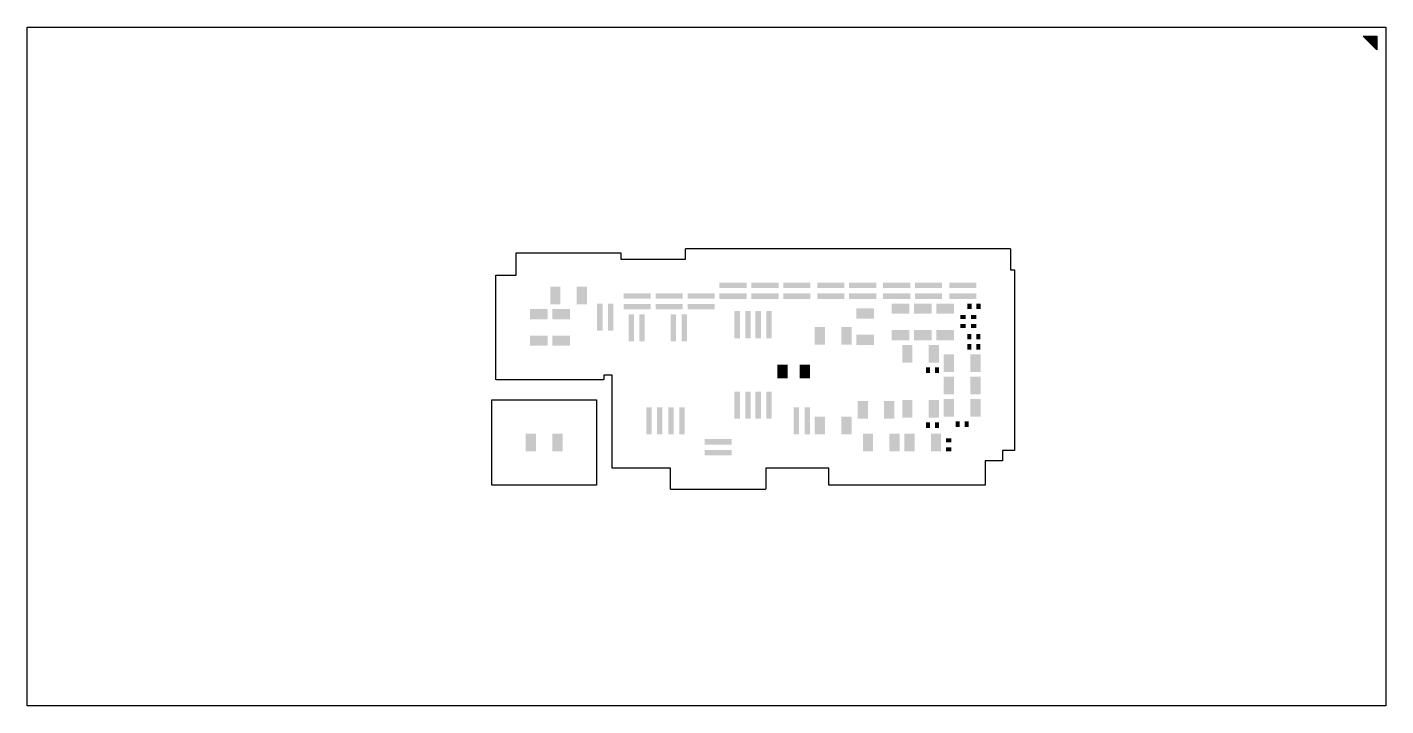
# Model space of a CAD drawing. Extents: x -62500 to -12500, y -25000 to 0.
import ezdxf

# ---------------------------------------------------------------- set-up
doc = ezdxf.new("R2010")
doc.units = 0
doc.header["$MEASUREMENT"] = 0
for name, color, linetype in [('jigstreet', 7, 'Continuous'), ('PKG_OUTLINE', 81, 'CONTINUOUS'), ('SOLDERMASK_PADS_BTM', 12, 'CONTINUOUS')]:
    doc.layers.add(name, color=color, linetype=linetype)

msp = doc.modelspace()

# ---------------------------------------------------------------- hatches: boundary and pattern name
at = {"layer": 'SOLDERMASK_PADS_BTM'}
msp.add_hatch(color=256, dxfattribs=at).paths.add_polyline_path([(-12835, -835), (-13335, -335), (-12835, -335)], flags=0)

# ---------------------------------------------------------------- linework, layer by layer
at = {"layer": 'jigstreet'}
for points in [[(-35322, -17000), (-35323, -17023), (-35346, -17025), (-38797, -17025), (-38820, -17023), (-38822, -17000), (-38822, -16600), (-38822, -16250), (-39729, -16250), (-40129, -16250), (-40545, -16250), (-40945, -16250), (-40968, -16248), (-40970, -16225), (-40970, -12825), (-41196, -12825), (-41276, -12825), (-41276, -12961), (-41277, -12984), (-41300, -12986), (-42125, -12986), (-44401, -12986), (-45226, -12986), (-45249, -12984), (-45251, -12961), (-45251, -11985), (-45251, -10134), (-45251, -9158), (-45249, -9135), (-45226, -9134), (-44501, -9134), (-44501, -8333), (-44499, -8310), (-44476, -8309), (-43500, -8309), (-41649, -8309), (-40673, -8309), (-40650, -8310), (-40649, -8333), (-40649, -8550), (-40599, -8550), (-39424, -8550), (-38323, -8550), (-38274, -8550), (-38274, -8183), (-38272, -8160), (-38249, -8159), (-37074, -8159), (-35899, -8159), (-34798, -8159), (-34651, -8159), (-33623, -8159), (-33476, -8159), (-32448, -8159), (-32228, -8159), (-31200, -8159), (-31053, -8159), (-30025, -8159), (-29791, -8159), (-28777, -8159), (-27602, -8159), (-26341, -8159), (-26317, -8160), (-26316, -8183), (-26316, -8583), (-26316, -8934), (-26191, -8934), (-26167, -8935), (-26166, -8958), (-26166, -10824), (-26166, -11609), (-26166, -11649), (-26166, -12474), (-26166, -13925), (-26166, -14750), (-26166, -15575), (-26167, -15598), (-26191, -15600), (-26603, -15600), (-26603, -15950), (-26604, -15973), (-26627, -15975), (-26957, -15975), (-27241, -15975), (-27241, -16520), (-27241, -16850), (-27242, -16873), (-27266, -16875), (-27641, -16875), (-28617, -16875), (-29168, -16875), (-29916, -16875), (-30144, -16875), (-30467, -16875), (-31443, -16875), (-31994, -16875), (-32970, -16875), (-32994, -16873), (-32995, -16850), (-32995, -16250), (-33764, -16250), (-34740, -16250), (-34760, -16249), (-35117, -16249), (-35322, -16249), (-35322, -16600), (-35322, -17000)], [(-41573, -13725), (-41550, -13726), (-41549, -13749), (-41549, -16850), (-41550, -16873), (-41573, -16875), (-42549, -16875), (-44400, -16875), (-45376, -16875), (-45399, -16873), (-45401, -16850), (-45401, -13749), (-45399, -13726), (-45376, -13725), (-44400, -13725), (-42549, -13725), (-41573, -13725)]]:
    msp.add_lwpolyline(points, dxfattribs=at)
at = {"layer": 'PKG_OUTLINE'}
msp.add_lwpolyline([(-12500, -25000), (-62500, -25000), (-62500, 0), (-12500, 0)], close=True, dxfattribs=at)
at = {"layer": 'SOLDERMASK_PADS_BTM'}
msp.add_lwpolyline([(-12835, -835), (-13335, -335), (-12835, -335)], close=True, dxfattribs=at)
for points in [[(-36024, -9609), (-36024, -9409), (-37024, -9609), (-37024, -9409)], [(-34849, -9609), (-34849, -9409), (-35849, -9609), (-35849, -9409)], [(-33674, -9609), (-33674, -9409), (-34674, -9609), (-34674, -9409)], [(-32426, -9609), (-32426, -9409), (-33426, -9609), (-33426, -9409)], [(-31251, -9609), (-31251, -9409), (-32251, -9609), (-32251, -9409)], [(-30003, -9609), (-30003, -9409), (-31003, -9609), (-31003, -9409)], [(-28828, -9609), (-28828, -9409), (-29828, -9609), (-29828, -9409)], [(-27566, -9609), (-27566, -9409), (-28566, -9609), (-28566, -9409)], [(-42875, -10209), (-42875, -9559), (-43251, -10209), (-43251, -9559)], [(-41899, -10209), (-41899, -9559), (-42275, -10209), (-42275, -9559)], [(-39549, -10000), (-39549, -9800), (-40549, -10000), (-40549, -9800)], [(-38374, -10000), (-38374, -9800), (-39374, -10000), (-39374, -9800)], [(-37199, -10000), (-37199, -9800), (-38199, -10000), (-38199, -9800)], [(-36024, -10009), (-36024, -9809), (-37024, -10009), (-37024, -9809)], [(-34849, -10009), (-34849, -9809), (-35849, -10009), (-35849, -9809)], [(-33674, -10009), (-33674, -9809), (-34674, -10009), (-34674, -9809)], [(-32426, -10009), (-32426, -9809), (-33426, -10009), (-33426, -9809)], [(-31251, -10009), (-31251, -9809), (-32251, -10009), (-32251, -9809)], [(-30003, -10009), (-30003, -9809), (-31003, -10009), (-31003, -9809)], [(-28828, -10009), (-28828, -9809), (-29828, -10009), (-29828, -9809)], [(-27566, -10009), (-27566, -9809), (-28566, -10009), (-28566, -9809)], [(-43351, -10760), (-43351, -10384), (-44001, -10760), (-44001, -10384)], [(-42526, -10760), (-42526, -10384), (-43176, -10760), (-43176, -10384)], [(-41326, -11184), (-41326, -10184), (-41526, -11184), (-41526, -10184)], [(-40926, -11184), (-40926, -10184), (-41126, -11184), (-41126, -10184)], [(-39549, -10400), (-39549, -10200), (-40549, -10400), (-40549, -10200)], [(-38374, -10400), (-38374, -10200), (-39374, -10400), (-39374, -10200)], [(-37199, -10400), (-37199, -10200), (-38199, -10400), (-38199, -10200)], [(-36273, -11458), (-36273, -10458), (-36473, -11458), (-36473, -10458)], [(-35873, -11458), (-35873, -10458), (-36073, -11458), (-36073, -10458)], [(-35498, -11458), (-35498, -10458), (-35698, -11458), (-35698, -10458)], [(-35098, -11458), (-35098, -10458), (-35298, -11458), (-35298, -10458)], [(-31338, -10732), (-31338, -10356), (-31988, -10732), (-31988, -10356)], [(-30041, -10560), (-30041, -10184), (-30691, -10560), (-30691, -10184)], [(-29216, -10560), (-29216, -10184), (-29866, -10560), (-29866, -10184)], [(-28391, -10560), (-28391, -10184), (-29041, -10560), (-29041, -10184)], [(-27746, -10384), (-27746, -10184), (-27896, -10384), (-27896, -10184)], [(-27416, -10384), (-27416, -10184), (-27566, -10384), (-27566, -10184)], [(-40170, -11575), (-40170, -10575), (-40370, -11575), (-40370, -10575)], [(-39770, -11575), (-39770, -10575), (-39970, -11575), (-39970, -10575)], [(-38620, -11575), (-38620, -10575), (-38820, -11575), (-38820, -10575)], [(-38220, -11575), (-38220, -10575), (-38420, -11575), (-38420, -10575)], [(-27964, -10752), (-27964, -10602), (-28164, -10752), (-28164, -10602)], [(-27964, -11082), (-27964, -10932), (-28164, -11082), (-28164, -10932)], [(-27566, -10752), (-27566, -10602), (-27766, -10752), (-27766, -10602)], [(-27566, -11082), (-27566, -10932), (-27766, -11082), (-27766, -10932)], [(-43351, -11736), (-43351, -11360), (-44001, -11736), (-44001, -11360)], [(-42526, -11736), (-42526, -11360), (-43176, -11736), (-43176, -11360)], [(-33139, -11700), (-33139, -11050), (-33515, -11700), (-33515, -11050)], [(-32163, -11700), (-32163, -11050), (-32539, -11700), (-32539, -11050)], [(-31338, -11708), (-31338, -11332), (-31988, -11708), (-31988, -11332)], [(-30041, -11536), (-30041, -11160), (-30691, -11536), (-30691, -11160)], [(-29216, -11536), (-29216, -11160), (-29866, -11536), (-29866, -11160)], [(-28391, -11536), (-28391, -11160), (-29041, -11536), (-29041, -11160)], [(-27755, -11500), (-27755, -11300), (-27905, -11500), (-27905, -11300)], [(-27425, -11500), (-27425, -11300), (-27575, -11500), (-27575, -11300)], [(-29919, -12361), (-29919, -11711), (-30295, -12361), (-30295, -11711)], [(-28943, -12361), (-28943, -11711), (-29319, -12361), (-29319, -11711)], [(-27755, -11875), (-27755, -11675), (-27905, -11875), (-27905, -11675)], [(-27425, -11875), (-27425, -11675), (-27575, -11875), (-27575, -11675)], [(-34516, -12935), (-34516, -12435), (-34892, -12935), (-34892, -12435)], [(-33690, -12935), (-33690, -12435), (-34066, -12935), (-34066, -12435)], [(-28392, -12700), (-28392, -12050), (-28768, -12700), (-28768, -12050)], [(-27416, -12700), (-27416, -12050), (-27792, -12700), (-27792, -12050)], [(-29273, -12736), (-29273, -12536), (-29423, -12736), (-29423, -12536)], [(-28943, -12736), (-28943, -12536), (-29093, -12736), (-29093, -12536)], [(-28392, -13525), (-28392, -12875), (-28768, -13525), (-28768, -12875)], [(-27416, -13525), (-27416, -12875), (-27792, -13525), (-27792, -12875)], [(-36273, -14425), (-36273, -13425), (-36473, -14425), (-36473, -13425)], [(-35873, -14425), (-35873, -13425), (-36073, -14425), (-36073, -13425)], [(-35498, -14425), (-35498, -13425), (-35698, -14425), (-35698, -13425)], [(-35098, -14425), (-35098, -13425), (-35298, -14425), (-35298, -13425)], [(-39520, -15000), (-39520, -14000), (-39720, -15000), (-39720, -14000)], [(-39120, -15000), (-39120, -14000), (-39320, -15000), (-39320, -14000)], [(-38704, -15000), (-38704, -14000), (-38904, -15000), (-38904, -14000)], [(-38304, -15000), (-38304, -14000), (-38504, -15000), (-38504, -14000)], [(-34092, -14999), (-34092, -13999), (-34292, -14999), (-34292, -13999)], [(-33692, -14999), (-33692, -13999), (-33892, -14999), (-33892, -13999)], [(-31562, -14425), (-31562, -13775), (-31938, -14425), (-31938, -13775)], [(-30586, -14425), (-30586, -13775), (-30962, -14425), (-30962, -13775)], [(-29919, -14386), (-29919, -13736), (-30295, -14386), (-30295, -13736)], [(-28943, -14386), (-28943, -13736), (-29319, -14386), (-29319, -13736)], [(-28392, -14350), (-28392, -13700), (-28768, -14350), (-28768, -13700)], [(-27416, -14350), (-27416, -13700), (-27792, -14350), (-27792, -13700)], [(-33139, -15000), (-33139, -14350), (-33515, -15000), (-33515, -14350)], [(-32163, -15000), (-32163, -14350), (-32539, -15000), (-32539, -14350)], [(-43775, -15625), (-43775, -14975), (-44151, -15625), (-44151, -14975)], [(-42799, -15625), (-42799, -14975), (-43175, -15625), (-43175, -14975)], [(-31369, -15625), (-31369, -14975), (-31745, -15625), (-31745, -14975)], [(-30393, -15625), (-30393, -14975), (-30769, -15625), (-30769, -14975)], [(-29842, -15625), (-29842, -14975), (-30218, -15625), (-30218, -14975)], [(-29273, -14760), (-29273, -14560), (-29423, -14760), (-29423, -14560)], [(-28866, -15625), (-28866, -14975), (-29242, -15625), (-29242, -14975)], [(-28943, -14760), (-28943, -14560), (-29093, -14760), (-29093, -14560)], [(-28183, -14725), (-28183, -14525), (-28333, -14725), (-28333, -14525)], [(-27853, -14725), (-27853, -14525), (-28003, -14725), (-28003, -14525)], [(-36572, -15375), (-36572, -15175), (-37572, -15375), (-37572, -15175)], [(-28491, -15295), (-28491, -15145), (-28691, -15295), (-28691, -15145)], [(-28491, -15625), (-28491, -15475), (-28691, -15625), (-28691, -15475)], [(-36572, -15775), (-36572, -15575), (-37572, -15775), (-37572, -15575)]]:
    msp.add_solid(points, dxfattribs=at)

doc.saveas('drawing.dxf')
